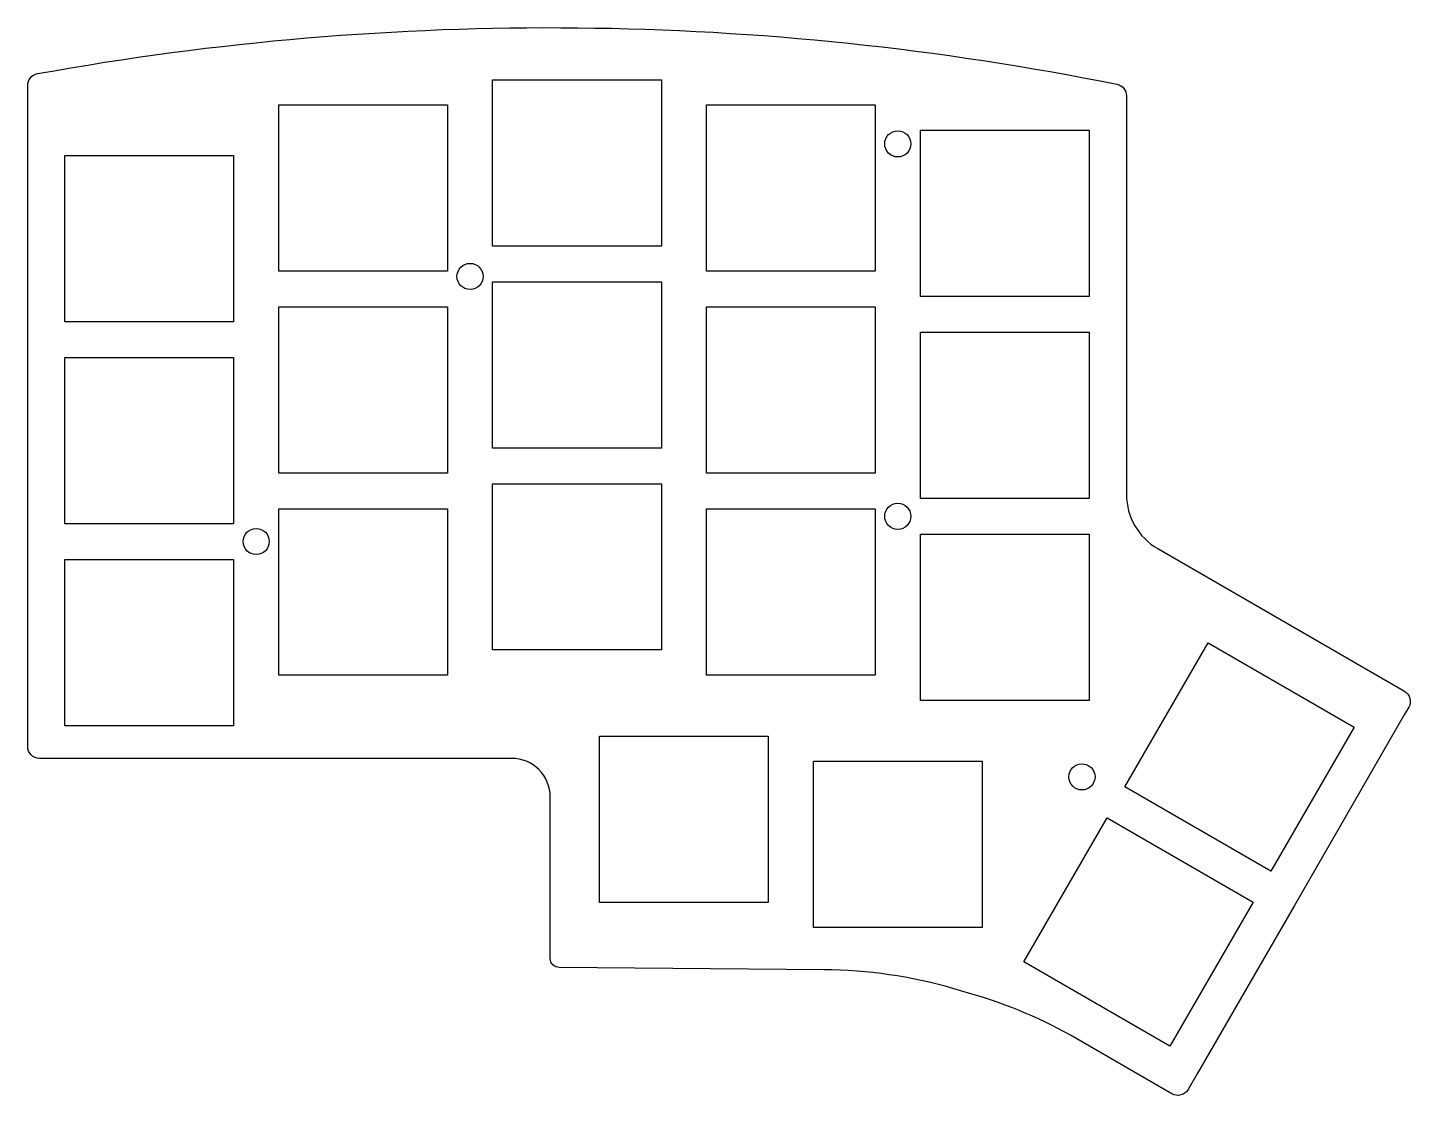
# Model space of a CAD drawing. Header units: millimetres. Extents: x 19 to 135, y -208 to -118.
import ezdxf

# ---------------------------------------------------------------- set-up
doc = ezdxf.new("R2010")
doc.units = ezdxf.units.MM
doc.layers.add('CUTOUTS', color=1, linetype='CONTINUOUS')
doc.layers.add('PERIMETER', color=5, linetype='CONTINUOUS')

msp = doc.modelspace()

# ---------------------------------------------------------------- linework, layer by layer
at = {"layer": 'CUTOUTS'}
for points in [[(71.89, -122.37), (71.89, -136.37), (57.69, -136.37), (57.69, -122.37)], [(39.69, -138.49), (39.69, -124.49), (53.89, -124.49), (53.89, -138.49)], [(89.89, -124.49), (89.89, -138.49), (75.69, -138.49), (75.69, -124.49)], [(107.89, -126.62), (107.89, -140.62), (93.69, -140.62), (93.69, -126.62)], [(21.69, -142.74), (21.69, -128.74), (35.89, -128.74), (35.89, -142.74)], [(57.69, -153.37), (57.69, -139.37), (71.89, -139.37), (71.89, -153.37)], [(53.89, -155.49), (39.69, -155.49), (39.69, -141.49), (53.89, -141.49)], [(75.69, -141.49), (89.89, -141.49), (89.89, -155.49), (75.69, -155.49)], [(93.69, -143.62), (107.89, -143.62), (107.89, -157.62), (93.69, -157.62)], [(35.89, -145.74), (35.89, -159.74), (21.69, -159.74), (21.69, -145.74)], [(57.69, -170.37), (57.69, -156.37), (71.89, -156.37), (71.89, -170.37)], [(39.69, -158.49), (53.89, -158.49), (53.89, -172.49), (39.69, -172.49)], [(75.69, -158.49), (89.89, -158.49), (89.89, -172.49), (75.69, -172.49)], [(93.69, -160.62), (107.89, -160.62), (107.89, -174.62), (93.69, -174.62)], [(35.89, -176.74), (21.69, -176.74), (21.69, -162.74), (35.89, -162.74)], [(123.19, -188.99), (110.9, -181.89), (117.9, -169.77), (130.19, -176.87)], [(66.69, -191.62), (66.69, -177.62), (80.89, -177.62), (80.89, -191.62)], [(98.89, -179.74), (98.89, -193.74), (84.69, -193.74), (84.69, -179.74)], [(102.4, -196.61), (109.4, -184.49), (121.69, -191.59), (114.69, -203.71)]]:
    msp.add_lwpolyline(points, close=True, dxfattribs=at)
for centre in [(91.79, -127.77), (55.79, -138.93), (91.79, -159.12), (37.79, -161.24), (107.29, -181.05)]:
    msp.add_circle(centre, 1.1, dxfattribs=at)
at = {"layer": 'PERIMETER'}
msp.add_lwpolyline([(106.87, -203.1, 0.06057), (97.93, -199.3), (96.43, -198.86, 0.068365), (85.59, -197.28), (63.29, -197.09, -0.411703), (62.54, -196.34), (62.54, -182.74, 0.414214), (59.29, -179.49), (19.56, -179.49, -0.414214), (18.56, -178.49), (18.56, -122.84, -0.362651), (19.38, -121.86, -0.09478), (110.24, -122.75, -0.357116), (111.04, -123.73), (111.04, -157.29, 0.267916), (113.67, -161.84), (134.43, -173.83, -0.414214), (134.8, -175.19), (134.42, -175.84), (125.17, -191.87), (116.99, -206.04), (116.23, -207.36, -0.414214), (114.86, -207.72)], format="xyb", close=True, dxfattribs=at)

doc.saveas('drawing.dxf')
